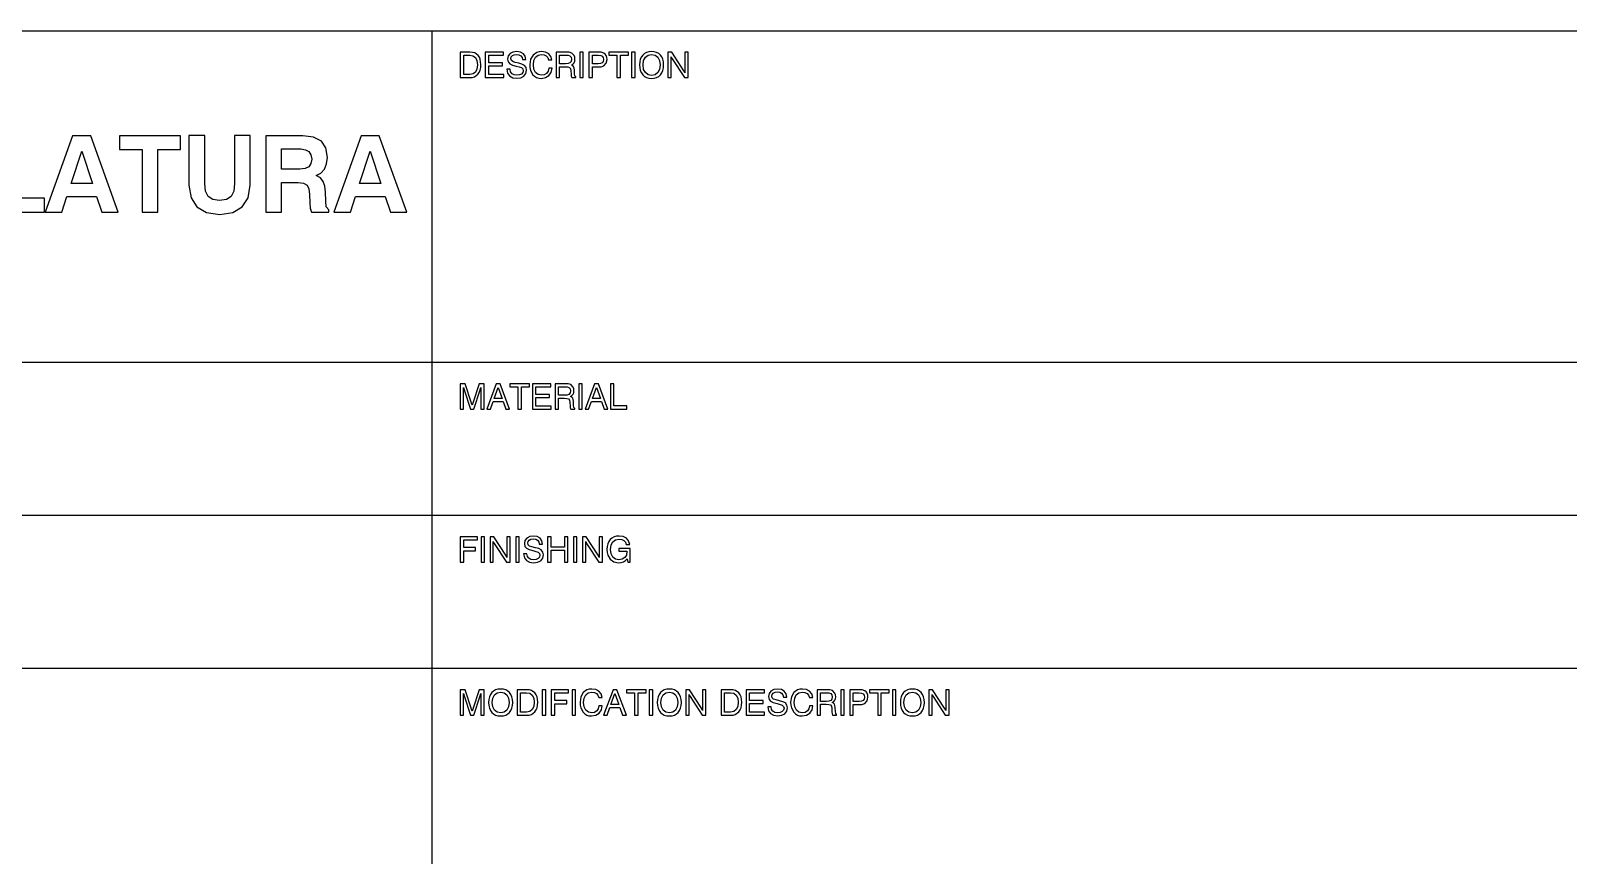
# Model space of a CAD drawing. Extents: x 0 to 420, y 0 to 297.
# Drawn here: x 299.3 to 359.5, y 34.7 to 67 of the extents above; entities that cross this region are included whole.
import ezdxf

# ---------------------------------------------------------------- set-up
doc = ezdxf.new("R2010")
doc.units = 0
doc.layers.get('0').update_dxf_attribs({"linetype": 'CONTINUOUS'})

msp = doc.modelspace()

# ---------------------------------------------------------------- linework, layer by layer
at = {"color": 7}
for p, q in [((215, 67), (415, 67)), ((315, 34), (315, 67)), ((215, 54), (415, 54)), ((215, 48), (415, 48)), ((215, 42), (415, 42))]:
    msp.add_line(p, q, dxfattribs=at)
for points in [[(316.107086, 65.160637), (316.482605, 65.160637), (316.578583, 65.168983), (316.664825, 65.194016), (316.80249, 65.294159), (316.85257, 65.367867), (316.888733, 65.45549), (316.91098, 65.558411), (316.919342, 65.67524), (316.890137, 65.882469), (316.855347, 65.965919), (316.808075, 66.035461), (316.673157, 66.128647), (316.586914, 66.15229), (316.48819, 66.160637), (316.107086, 66.160637)], [(316.477051, 66.045197), (316.606384, 66.020164), (316.700989, 65.947838), (316.759399, 65.82962), (316.780243, 65.668289), (316.760773, 65.5), (316.702362, 65.378998), (316.607788, 65.306671), (316.477051, 65.283028), (316.243408, 65.283028), (316.243408, 66.045197)], [(317.090393, 65.160637), (317.815033, 65.160637), (317.815033, 65.285812), (317.225311, 65.285812), (317.225311, 65.621002), (317.759399, 65.621002), (317.759399, 65.737831), (317.225311, 65.737831), (317.225311, 66.036858), (317.803894, 66.036858), (317.803894, 66.160637), (317.090393, 66.160637)], [(317.933228, 65.490265), (317.963837, 65.337273), (318.041718, 65.226006), (318.16272, 65.157852), (318.325439, 65.134209), (318.485382, 65.157852), (318.606384, 65.220444), (318.682892, 65.319191), (318.70932, 65.449928), (318.687073, 65.558411), (318.627258, 65.640472), (318.52713, 65.691933), (318.397766, 65.728088), (318.261475, 65.760078), (318.166901, 65.792068), (318.111267, 65.837967), (318.094574, 65.914459), (318.10849, 65.978439), (318.152985, 66.0299), (318.22113, 66.06189), (318.314331, 66.074409), (318.408905, 66.060501), (318.481232, 66.020164), (318.528503, 65.954796), (318.550751, 65.867172), (318.680115, 65.867172), (318.653687, 66.000694), (318.582764, 66.10083), (318.471497, 66.16481), (318.322662, 66.187065), (318.173859, 66.16481), (318.061188, 66.103615), (317.988861, 66.010429), (317.96524, 65.890816), (317.986084, 65.780945), (318.048676, 65.705841), (318.154388, 65.654381), (318.300415, 65.614044), (318.41864, 65.583443), (318.504883, 65.552849), (318.556335, 65.50695), (318.574402, 65.434631), (318.556335, 65.359528), (318.50766, 65.301109), (318.429749, 65.264946), (318.324066, 65.252434), (318.21698, 65.267731), (318.136292, 65.316406), (318.083435, 65.390121), (318.063965, 65.490265)], [(319.577179, 65.531982), (319.552155, 65.41655), (319.49234, 65.328926), (319.403351, 65.273293), (319.292084, 65.253822), (319.161346, 65.281639), (319.061188, 65.362305), (318.995819, 65.490265), (318.973572, 65.658554), (318.994446, 65.831009), (319.057037, 65.958969), (319.157166, 66.038246), (319.293457, 66.066063), (319.396393, 66.052155), (319.478455, 66.011818), (319.535461, 65.947838), (319.568848, 65.860222), (319.702362, 65.860222), (319.662018, 65.995132), (319.577179, 66.098053), (319.454803, 66.163422), (319.299011, 66.187065), (319.196106, 66.17733), (319.105713, 66.150902), (318.959656, 66.047981), (318.866486, 65.886642), (318.834503, 65.67524), (318.841461, 65.552849), (318.865082, 65.444366), (318.955505, 65.274681), (319.01947, 65.213486), (319.097351, 65.168983), (319.184967, 65.142555), (319.285126, 65.13282), (319.452026, 65.160637), (319.584137, 65.239914), (319.671753, 65.366478), (319.70932, 65.531982)], [(319.869263, 66.160637), (319.869263, 65.160637), (320.004181, 65.160637), (320.004181, 65.589012), (320.223907, 65.589012), (320.32962, 65.584839), (320.394989, 65.563972), (320.431152, 65.516685), (320.446442, 65.429062), (320.454803, 65.298325), (320.461761, 65.219055), (320.481232, 65.160637), (320.638397, 65.160637), (320.638397, 65.188454), (320.605011, 65.22879), (320.592499, 65.305283), (320.58136, 65.469398), (320.571625, 65.53894), (320.553558, 65.593185), (320.520172, 65.630737), (320.467316, 65.655769), (320.525726, 65.693321), (320.568848, 65.744781), (320.595276, 65.807365), (320.605011, 65.883865), (320.595276, 65.961746), (320.571625, 66.0299), (320.475647, 66.12587), (320.374146, 66.155075), (320.257294, 66.160637)], [(320.002777, 66.043808), (320.235046, 66.043808), (320.333801, 66.036858), (320.406128, 66.011818), (320.449249, 65.963142), (320.464539, 65.881081), (320.449249, 65.796242), (320.407501, 65.741997), (320.335175, 65.712791), (320.235046, 65.704445), (320.002777, 65.704445)], [(320.795563, 65.160637), (320.931854, 65.160637), (320.931854, 66.160637), (320.795563, 66.160637)], [(321.150208, 65.160637), (321.286499, 65.160637), (321.286499, 65.582054), (321.49234, 65.582054), (321.628662, 65.587616), (321.737122, 65.622391), (321.831726, 65.722527), (321.865082, 65.871346), (321.855347, 65.953407), (321.831726, 66.024338), (321.791382, 66.08136), (321.738525, 66.123085), (321.63562, 66.153687), (321.518768, 66.160637), (321.150208, 66.160637)], [(321.286499, 65.703056), (321.286499, 66.038246), (321.524353, 66.038246), (321.614746, 66.028511), (321.677338, 66.000694), (321.714874, 65.949234), (321.727386, 65.871346), (321.714874, 65.789291), (321.675934, 65.737831), (321.609192, 65.710014), (321.514618, 65.703056)], [(322.247559, 65.160637), (322.383881, 65.160637), (322.383881, 66.039635), (322.699585, 66.039635), (322.699585, 66.160637), (321.931854, 66.160637), (321.931854, 66.039635), (322.247559, 66.039635)], [(322.823364, 65.160637), (322.959656, 65.160637), (322.959656, 66.160637), (322.823364, 66.160637)], [(323.134918, 65.659943), (323.141876, 65.540329), (323.166901, 65.43602), (323.207245, 65.345619), (323.261475, 65.270515), (323.32962, 65.210709), (323.410278, 65.167587), (323.503479, 65.142555), (323.609192, 65.13282), (323.713501, 65.142555), (323.806671, 65.167587), (323.887329, 65.210709), (323.955505, 65.270515), (324.009735, 65.345619), (324.048676, 65.43602), (324.072327, 65.540329), (324.082062, 65.659943), (324.0737, 65.77816), (324.048676, 65.882469), (324.008331, 65.972878), (323.955505, 66.047981), (323.887329, 66.107788), (323.806671, 66.150902), (323.713501, 66.17733), (323.609192, 66.187065), (323.503479, 66.17733), (323.410278, 66.150902), (323.32962, 66.107788), (323.261475, 66.047981), (323.207245, 65.972878), (323.166901, 65.882469), (323.141876, 65.77816)], [(323.275391, 65.659943), (323.297638, 65.832405), (323.36438, 65.961746), (323.470093, 66.041023), (323.609192, 66.06884), (323.746857, 66.041023), (323.85257, 65.961746), (323.917938, 65.832405), (323.941589, 65.659943), (323.917938, 65.486092), (323.85257, 65.356743), (323.746857, 65.277466), (323.609192, 65.251038), (323.470093, 65.277466), (323.36438, 65.356743), (323.297638, 65.486092)], [(324.25174, 65.160637), (324.381073, 65.160637), (324.381073, 65.971489), (324.41864, 65.897774), (324.895691, 65.160637), (325.043121, 65.160637), (325.043121, 66.160637), (324.913757, 66.160637), (324.913757, 65.349785), (324.867859, 65.434631), (324.400543, 66.160637), (324.25174, 66.160637)], [(297.727692, 59.882866), (299.809753, 59.882866), (299.809753, 60.437805), (298.345215, 60.437805), (298.345215, 62.882866), (297.727692, 62.882866)], [(300.907104, 62.882866), (299.838959, 59.882866), (300.489868, 59.882866), (300.685974, 60.500389), (301.850067, 60.500389), (302.054535, 59.882866), (302.701263, 59.882866), (301.620605, 62.882866)], [(303.631714, 59.882866), (304.249237, 59.882866), (304.249237, 62.348789), (305.13382, 62.348789), (305.13382, 62.882866), (302.742981, 62.882866), (302.742981, 62.348789), (303.631714, 62.348789)], [(305.471771, 62.891212), (305.471771, 60.942673), (305.551056, 60.450321), (305.780548, 60.091488), (306.160217, 59.874519), (306.677612, 59.799416), (307.186646, 59.874519), (307.562195, 60.091488), (307.791656, 60.450321), (307.875122, 60.942673), (307.875122, 62.891212), (307.257599, 62.891212), (307.257599, 61.00943), (307.224213, 60.713184), (307.119904, 60.504562), (306.940491, 60.379391), (306.673462, 60.341835), (306.406403, 60.379391), (306.22699, 60.504562), (306.122681, 60.713184), (306.093475, 61.00943), (306.093475, 62.891212)], [(308.480103, 59.882866), (309.097656, 59.882866), (309.097656, 61.051155), (309.752716, 61.051155), (309.961334, 61.026119), (310.09903, 60.942673), (310.169983, 60.796635), (310.199158, 60.575493), (310.20752, 60.258389), (310.224213, 60.04142), (310.278442, 59.882866), (310.954407, 59.882866), (310.954407, 59.974659), (310.854248, 60.099834), (310.837555, 60.31263), (310.825043, 60.66729), (310.800018, 60.905121), (310.737427, 61.09288), (310.628937, 61.226398), (310.453674, 61.322365), (310.641449, 61.418331), (310.783325, 61.572712), (310.86676, 61.777164), (310.900146, 62.031685), (310.837555, 62.407204), (310.662323, 62.674244), (310.357727, 62.828625), (309.93631, 62.882866), (308.480103, 62.882866)], [(312.218658, 62.882866), (311.150513, 59.882866), (311.801392, 59.882866), (311.997498, 60.500389), (313.161621, 60.500389), (313.366089, 59.882866), (314.012817, 59.882866), (312.932129, 62.882866)], [(301.26593, 62.282032), (301.683167, 61.005257), (300.848694, 61.005257)], [(309.097656, 61.572712), (309.097656, 62.365479), (309.852844, 62.365479), (310.040619, 62.336273), (310.174133, 62.261169), (310.253418, 62.135994), (310.282623, 61.969097), (310.253418, 61.78968), (310.169983, 61.664509), (310.023926, 61.593575), (309.823669, 61.572712)], [(312.577484, 62.282032), (312.99472, 61.005257), (312.160217, 61.005257)], [(316.232269, 53.013214), (316.254517, 52.925591), (316.506256, 52.160641), (316.634216, 52.160641), (316.89151, 52.925591), (316.915161, 53.013214), (316.915161, 52.160641), (317.047302, 52.160641), (317.047302, 53.160641), (316.85257, 53.160641), (316.595276, 52.395691), (316.573029, 52.313629), (316.549377, 52.395691), (316.301819, 53.160641), (316.107086, 53.160641), (316.107086, 52.160641), (316.232269, 52.160641)], [(317.150208, 52.160641), (317.29068, 52.160641), (317.397766, 52.459667), (317.791382, 52.459667), (317.897064, 52.160641), (318.044495, 52.160641), (317.671753, 53.160641), (317.521545, 53.160641)], [(318.368561, 52.160641), (318.504883, 52.160641), (318.504883, 53.039639), (318.820587, 53.039639), (318.820587, 53.160641), (318.052856, 53.160641), (318.052856, 53.039639), (318.368561, 53.039639)], [(318.941589, 52.160641), (319.666199, 52.160641), (319.666199, 52.285816), (319.076508, 52.285816), (319.076508, 52.621002), (319.610565, 52.621002), (319.610565, 52.737831), (319.076508, 52.737831), (319.076508, 53.036858), (319.65509, 53.036858), (319.65509, 53.160641), (318.941589, 53.160641)], [(319.830322, 53.160641), (319.830322, 52.160641), (319.96524, 52.160641), (319.96524, 52.589012), (320.184967, 52.589012), (320.29068, 52.584843), (320.356049, 52.56398), (320.392212, 52.516689), (320.407501, 52.42907), (320.415863, 52.298332), (320.422821, 52.219055), (320.442291, 52.160641), (320.599457, 52.160641), (320.599457, 52.188457), (320.566071, 52.22879), (320.553558, 52.305286), (320.542419, 52.469402), (320.532684, 52.538944), (320.514618, 52.593185), (320.481232, 52.630737), (320.428375, 52.655773), (320.486786, 52.693325), (320.529907, 52.744785), (320.556335, 52.807373), (320.566071, 52.883869), (320.556335, 52.961754), (320.532684, 53.029903), (320.436707, 53.12587), (320.335175, 53.155079), (320.218353, 53.160641)], [(320.756592, 52.160641), (320.892914, 52.160641), (320.892914, 53.160641), (320.756592, 53.160641)], [(321, 52.160641), (321.140472, 52.160641), (321.247559, 52.459667), (321.641174, 52.459667), (321.746857, 52.160641), (321.894287, 52.160641), (321.521545, 53.160641), (321.371338, 53.160641)], [(321.997223, 52.160641), (322.632813, 52.160641), (322.632813, 52.287205), (322.134918, 52.287205), (322.134918, 53.160641), (321.997223, 53.160641)], [(317.439514, 52.576496), (317.596649, 53.017387), (317.751038, 52.576496)], [(319.963837, 53.043812), (320.196106, 53.043812), (320.294861, 53.036858), (320.367188, 53.011822), (320.410278, 52.963142), (320.425598, 52.881084), (320.410278, 52.796246), (320.368561, 52.742004), (320.296234, 52.712795), (320.196106, 52.704453), (319.963837, 52.704453)], [(321.289276, 52.576496), (321.446442, 53.017387), (321.60083, 52.576496)], [(316.107086, 46.160641), (316.243408, 46.160641), (316.243408, 46.612656), (316.710724, 46.612656), (316.710724, 46.73505), (316.243408, 46.73505), (316.243408, 47.035465), (316.77887, 47.035465), (316.77887, 47.160641), (316.107086, 47.160641)], [(316.920715, 46.160641), (317.057037, 46.160641), (317.057037, 47.160641), (316.920715, 47.160641)], [(317.273987, 46.160641), (317.403351, 46.160641), (317.403351, 46.971489), (317.440887, 46.897774), (317.917938, 46.160641), (318.065369, 46.160641), (318.065369, 47.160641), (317.936035, 47.160641), (317.936035, 46.349792), (317.890137, 46.434631), (317.422821, 47.160641), (317.273987, 47.160641)], [(318.280945, 46.160641), (318.417236, 46.160641), (318.417236, 47.160641), (318.280945, 47.160641)], [(318.589722, 46.490265), (318.6203, 46.337276), (318.698181, 46.226009), (318.819183, 46.15786), (318.981934, 46.134216), (319.141876, 46.15786), (319.262878, 46.220448), (319.339355, 46.319195), (319.365784, 46.449932), (319.343536, 46.558414), (319.283722, 46.640472), (319.183594, 46.691933), (319.05423, 46.728096), (318.917938, 46.760086), (318.823364, 46.792072), (318.767731, 46.837971), (318.751038, 46.914467), (318.764954, 46.978443), (318.809448, 47.029903), (318.877594, 47.061893), (318.970795, 47.074409), (319.065369, 47.060501), (319.137695, 47.020168), (319.184967, 46.9548), (319.207245, 46.867176), (319.336578, 46.867176), (319.31015, 47.000698), (319.239227, 47.100834), (319.12796, 47.164814), (318.979126, 47.187065), (318.830322, 47.164814), (318.717651, 47.103619), (318.645355, 47.010433), (318.621704, 46.890823), (318.642548, 46.780945), (318.705139, 46.705841), (318.810852, 46.654381), (318.956879, 46.614048), (319.075104, 46.58345), (319.161346, 46.552853), (319.212799, 46.506954), (319.230865, 46.434631), (319.212799, 46.359528), (319.164124, 46.301113), (319.086243, 46.264954), (318.98053, 46.252434), (318.873444, 46.267735), (318.792755, 46.316414), (318.739929, 46.390125), (318.720459, 46.490265)], [(319.534088, 46.160641), (319.67038, 46.160641), (319.67038, 46.629349), (320.189148, 46.629349), (320.189148, 46.160641), (320.325439, 46.160641), (320.325439, 47.160641), (320.189148, 47.160641), (320.189148, 46.750347), (319.67038, 46.750347), (319.67038, 47.160641), (319.534088, 47.160641)], [(320.542419, 46.160641), (320.678711, 46.160641), (320.678711, 47.160641), (320.542419, 47.160641)], [(320.895691, 46.160641), (321.025024, 46.160641), (321.025024, 46.971489), (321.062592, 46.897774), (321.539642, 46.160641), (321.687073, 46.160641), (321.687073, 47.160641), (321.557709, 47.160641), (321.557709, 46.349792), (321.51181, 46.434631), (321.044495, 47.160641), (320.895691, 47.160641)], [(322.648132, 46.294159), (322.677338, 46.160641), (322.766357, 46.160641), (322.766357, 46.700279), (322.328247, 46.700279), (322.328247, 46.587624), (322.641174, 46.587624), (322.641174, 46.575104), (322.618927, 46.441586), (322.554932, 46.341446), (322.457581, 46.27747), (322.331024, 46.256607), (322.191925, 46.283031), (322.086243, 46.362309), (322.01947, 46.490265), (321.997223, 46.664116), (322.01947, 46.836578), (322.087616, 46.963142), (322.194702, 47.042419), (322.340759, 47.070236), (322.443665, 47.054939), (322.525726, 47.014603), (322.584137, 46.947845), (322.617523, 46.858833), (322.749664, 46.858833), (322.705139, 46.996525), (322.618927, 47.099445), (322.496521, 47.163422), (322.340759, 47.187065), (322.233673, 47.17733), (322.139069, 47.149513), (322.055634, 47.105007), (321.986084, 47.045204), (321.93045, 46.968708), (321.890137, 46.878304), (321.865082, 46.773994), (321.85675, 46.658554), (321.865082, 46.543118), (321.890137, 46.440197), (321.984711, 46.274689), (322.12796, 46.168987), (322.311554, 46.132824), (322.413086, 46.143951), (322.502075, 46.173157), (322.58136, 46.223228)], [(316.232269, 41.013214), (316.254517, 40.925591), (316.506256, 40.160641), (316.634216, 40.160641), (316.89151, 40.925591), (316.915161, 41.013214), (316.915161, 40.160641), (317.047302, 40.160641), (317.047302, 41.160641), (316.85257, 41.160641), (316.595276, 40.395691), (316.573029, 40.313629), (316.549377, 40.395691), (316.301819, 41.160641), (316.107086, 41.160641), (316.107086, 40.160641), (316.232269, 40.160641)], [(317.218353, 40.659946), (317.225311, 40.540337), (317.250336, 40.436024), (317.29068, 40.345619), (317.34491, 40.270515), (317.413086, 40.210709), (317.493744, 40.167595), (317.586914, 40.142559), (317.692627, 40.132824), (317.796936, 40.142559), (317.890137, 40.167595), (317.970795, 40.210709), (318.03894, 40.270515), (318.09317, 40.345619), (318.132141, 40.436024), (318.155762, 40.540337), (318.165497, 40.659946), (318.157166, 40.778164), (318.132141, 40.882477), (318.091797, 40.972881), (318.03894, 41.047985), (317.970795, 41.107788), (317.890137, 41.150906), (317.796936, 41.17733), (317.692627, 41.187065), (317.586914, 41.17733), (317.493744, 41.150906), (317.413086, 41.107788), (317.34491, 41.047985), (317.29068, 40.972881), (317.250336, 40.882477), (317.225311, 40.778164)], [(317.358826, 40.659946), (317.381073, 40.832409), (317.447845, 40.961754), (317.553558, 41.041031), (317.692627, 41.068848), (317.830322, 41.041031), (317.936035, 40.961754), (318.001404, 40.832409), (318.025024, 40.659946), (318.001404, 40.486092), (317.936035, 40.356747), (317.830322, 40.27747), (317.692627, 40.251045), (317.553558, 40.27747), (317.447845, 40.356747), (317.381073, 40.486092)], [(318.336578, 40.160641), (318.712097, 40.160641), (318.808075, 40.168987), (318.894287, 40.194019), (319.031982, 40.294159), (319.082062, 40.367874), (319.118225, 40.455494), (319.140472, 40.558414), (319.148804, 40.675243), (319.119598, 40.882477), (319.084839, 40.965927), (319.037567, 41.035465), (318.902649, 41.128651), (318.816406, 41.152294), (318.717651, 41.160641), (318.336578, 41.160641)], [(318.706543, 41.045204), (318.835876, 41.020168), (318.93045, 40.947845), (318.988861, 40.829624), (319.009735, 40.668289), (318.990265, 40.5), (318.931854, 40.378998), (318.83728, 40.306679), (318.706543, 40.283031), (318.47287, 40.283031), (318.47287, 41.045204)], [(319.322662, 40.160641), (319.458984, 40.160641), (319.458984, 41.160641), (319.322662, 41.160641)], [(319.677338, 40.160641), (319.813629, 40.160641), (319.813629, 40.612656), (320.280945, 40.612656), (320.280945, 40.73505), (319.813629, 40.73505), (319.813629, 41.035465), (320.349091, 41.035465), (320.349091, 41.160641), (319.677338, 41.160641)], [(320.490967, 40.160641), (320.627258, 40.160641), (320.627258, 41.160641), (320.490967, 41.160641)], [(321.545197, 40.53199), (321.520172, 40.416553), (321.460358, 40.32893), (321.371338, 40.273296), (321.260071, 40.253826), (321.129333, 40.281643), (321.029205, 40.362309), (320.963837, 40.490265), (320.941589, 40.658554), (320.962463, 40.831017), (321.025024, 40.958973), (321.125183, 41.03825), (321.261475, 41.066067), (321.36438, 41.052158), (321.446442, 41.011822), (321.503479, 40.947845), (321.536865, 40.860222), (321.67038, 40.860222), (321.630035, 40.995132), (321.545197, 41.098053), (321.422821, 41.163422), (321.267029, 41.187065), (321.164124, 41.17733), (321.0737, 41.150906), (320.927673, 41.047985), (320.834503, 40.88665), (320.80249, 40.675243), (320.809448, 40.552853), (320.833099, 40.444366), (320.923492, 40.274689), (320.987488, 40.213493), (321.065369, 40.168987), (321.152985, 40.142559), (321.253143, 40.132824), (321.420013, 40.160641), (321.552155, 40.239918), (321.639771, 40.366482), (321.677338, 40.53199)], [(321.726013, 40.160641), (321.866486, 40.160641), (321.973572, 40.459667), (322.367188, 40.459667), (322.47287, 40.160641), (322.6203, 40.160641), (322.247559, 41.160641), (322.097351, 41.160641)], [(322.015289, 40.576496), (322.172455, 41.017387), (322.326843, 40.576496)], [(322.944366, 40.160641), (323.080658, 40.160641), (323.080658, 41.039639), (323.396393, 41.039639), (323.396393, 41.160641), (322.628662, 41.160641), (322.628662, 41.039639), (322.944366, 41.039639)], [(323.520172, 40.160641), (323.656464, 40.160641), (323.656464, 41.160641), (323.520172, 41.160641)], [(323.831726, 40.659946), (323.838654, 40.540337), (323.863708, 40.436024), (323.904022, 40.345619), (323.958282, 40.270515), (324.026428, 40.210709), (324.107086, 40.167595), (324.200287, 40.142559), (324.305969, 40.132824), (324.410278, 40.142559), (324.503479, 40.167595), (324.584137, 40.210709), (324.652283, 40.270515), (324.706543, 40.345619), (324.745483, 40.436024), (324.769135, 40.540337), (324.77887, 40.659946), (324.770508, 40.778164), (324.745483, 40.882477), (324.705139, 40.972881), (324.652283, 41.047985), (324.584137, 41.107788), (324.503479, 41.150906), (324.410278, 41.17733), (324.305969, 41.187065), (324.200287, 41.17733), (324.107086, 41.150906), (324.026428, 41.107788), (323.958282, 41.047985), (323.904022, 40.972881), (323.863708, 40.882477), (323.838654, 40.778164)], [(323.972198, 40.659946), (323.994446, 40.832409), (324.061188, 40.961754), (324.166901, 41.041031), (324.305969, 41.068848), (324.443665, 41.041031), (324.549377, 40.961754), (324.614746, 40.832409), (324.638397, 40.659946), (324.614746, 40.486092), (324.549377, 40.356747), (324.443665, 40.27747), (324.305969, 40.251045), (324.166901, 40.27747), (324.061188, 40.356747), (323.994446, 40.486092)], [(324.948547, 40.160641), (325.077881, 40.160641), (325.077881, 40.971489), (325.115448, 40.897774), (325.592499, 40.160641), (325.739929, 40.160641), (325.739929, 41.160641), (325.610565, 41.160641), (325.610565, 40.349792), (325.564667, 40.434631), (325.097351, 41.160641), (324.948547, 41.160641)], [(326.333801, 40.160641), (326.70932, 40.160641), (326.805298, 40.168987), (326.89151, 40.194019), (327.029205, 40.294159), (327.079285, 40.367874), (327.115448, 40.455494), (327.137695, 40.558414), (327.146027, 40.675243), (327.116821, 40.882477), (327.082062, 40.965927), (327.03476, 41.035465), (326.899872, 41.128651), (326.813629, 41.152294), (326.714874, 41.160641), (326.333801, 41.160641)], [(326.703766, 41.045204), (326.833099, 41.020168), (326.927673, 40.947845), (326.986084, 40.829624), (327.006958, 40.668289), (326.987488, 40.5), (326.929077, 40.378998), (326.834503, 40.306679), (326.703766, 40.283031), (326.470093, 40.283031), (326.470093, 41.045204)], [(327.317108, 40.160641), (328.041718, 40.160641), (328.041718, 40.285816), (327.452026, 40.285816), (327.452026, 40.621002), (327.986084, 40.621002), (327.986084, 40.737831), (327.452026, 40.737831), (327.452026, 41.036858), (328.030609, 41.036858), (328.030609, 41.160641), (327.317108, 41.160641)], [(328.159943, 40.490265), (328.190552, 40.337276), (328.268433, 40.226009), (328.389435, 40.15786), (328.552155, 40.134216), (328.712097, 40.15786), (328.833099, 40.220448), (328.909607, 40.319195), (328.936035, 40.449932), (328.913757, 40.558414), (328.853973, 40.640472), (328.753815, 40.691933), (328.624481, 40.728096), (328.48819, 40.760086), (328.393616, 40.792072), (328.337982, 40.837971), (328.321289, 40.914467), (328.335175, 40.978443), (328.3797, 41.029903), (328.447845, 41.061893), (328.541016, 41.074409), (328.63559, 41.060501), (328.707916, 41.020168), (328.755219, 40.9548), (328.777466, 40.867176), (328.906799, 40.867176), (328.880402, 41.000698), (328.809448, 41.100834), (328.698181, 41.164814), (328.549377, 41.187065), (328.400543, 41.164814), (328.287903, 41.103619), (328.215576, 41.010433), (328.191925, 40.890823), (328.212799, 40.780945), (328.275391, 40.705841), (328.381073, 40.654381), (328.52713, 40.614048), (328.645325, 40.58345), (328.731567, 40.552853), (328.78302, 40.506954), (328.801117, 40.434631), (328.78302, 40.359528), (328.734344, 40.301113), (328.656464, 40.264954), (328.550751, 40.252434), (328.443665, 40.267735), (328.363007, 40.316414), (328.31015, 40.390125), (328.29068, 40.490265)], [(329.803894, 40.53199), (329.77887, 40.416553), (329.719055, 40.32893), (329.630035, 40.273296), (329.518768, 40.253826), (329.388031, 40.281643), (329.287903, 40.362309), (329.222534, 40.490265), (329.200287, 40.658554), (329.22113, 40.831017), (329.283722, 40.958973), (329.38385, 41.03825), (329.520172, 41.066067), (329.623077, 41.052158), (329.705139, 41.011822), (329.762177, 40.947845), (329.795563, 40.860222), (329.929077, 40.860222), (329.888733, 40.995132), (329.803894, 41.098053), (329.681488, 41.163422), (329.525726, 41.187065), (329.422821, 41.17733), (329.332397, 41.150906), (329.186371, 41.047985), (329.09317, 40.88665), (329.061188, 40.675243), (329.068146, 40.552853), (329.091797, 40.444366), (329.18219, 40.274689), (329.246185, 40.213493), (329.324066, 40.168987), (329.411682, 40.142559), (329.51181, 40.132824), (329.678711, 40.160641), (329.810852, 40.239918), (329.898468, 40.366482), (329.936035, 40.53199)], [(330.095978, 41.160641), (330.095978, 40.160641), (330.230865, 40.160641), (330.230865, 40.589012), (330.450623, 40.589012), (330.556335, 40.584843), (330.621704, 40.56398), (330.657867, 40.516689), (330.673157, 40.42907), (330.681488, 40.298332), (330.688446, 40.219055), (330.707916, 40.160641), (330.865082, 40.160641), (330.865082, 40.188457), (330.831696, 40.22879), (330.819183, 40.305286), (330.808075, 40.469402), (330.79834, 40.538944), (330.780243, 40.593185), (330.746857, 40.630737), (330.694031, 40.655773), (330.752441, 40.693325), (330.795563, 40.744785), (330.82196, 40.807373), (330.831696, 40.883869), (330.82196, 40.961754), (330.79834, 41.029903), (330.702362, 41.12587), (330.60083, 41.155079), (330.484009, 41.160641)], [(330.229492, 41.043812), (330.461761, 41.043812), (330.560486, 41.036858), (330.632813, 41.011822), (330.675934, 40.963142), (330.691223, 40.881084), (330.675934, 40.796246), (330.634216, 40.742004), (330.56189, 40.712795), (330.461761, 40.704453), (330.229492, 40.704453)], [(331.022247, 40.160641), (331.158539, 40.160641), (331.158539, 41.160641), (331.022247, 41.160641)], [(331.376923, 40.160641), (331.513214, 40.160641), (331.513214, 40.582058), (331.719055, 40.582058), (331.855347, 40.587624), (331.963837, 40.622395), (332.058411, 40.72253), (332.091797, 40.871349), (332.082062, 40.953407), (332.058411, 41.024342), (332.018066, 41.081364), (331.96524, 41.123089), (331.862305, 41.153687), (331.745483, 41.160641), (331.376923, 41.160641)], [(331.513214, 40.70306), (331.513214, 41.03825), (331.751038, 41.03825), (331.841431, 41.028511), (331.904022, 41.000698), (331.941589, 40.949238), (331.954102, 40.871349), (331.941589, 40.789291), (331.902649, 40.737831), (331.835876, 40.710014), (331.741302, 40.70306)], [(332.474274, 40.160641), (332.610565, 40.160641), (332.610565, 41.039639), (332.9263, 41.039639), (332.9263, 41.160641), (332.158569, 41.160641), (332.158569, 41.039639), (332.474274, 41.039639)], [(333.050079, 40.160641), (333.186371, 40.160641), (333.186371, 41.160641), (333.050079, 41.160641)], [(333.361603, 40.659946), (333.368561, 40.540337), (333.393616, 40.436024), (333.433929, 40.345619), (333.48819, 40.270515), (333.556335, 40.210709), (333.636993, 40.167595), (333.730194, 40.142559), (333.835876, 40.132824), (333.940186, 40.142559), (334.033386, 40.167595), (334.114044, 40.210709), (334.18219, 40.270515), (334.23645, 40.345619), (334.275391, 40.436024), (334.299011, 40.540337), (334.308777, 40.659946), (334.300415, 40.778164), (334.275391, 40.882477), (334.235046, 40.972881), (334.18219, 41.047985), (334.114044, 41.107788), (334.033386, 41.150906), (333.940186, 41.17733), (333.835876, 41.187065), (333.730194, 41.17733), (333.636993, 41.150906), (333.556335, 41.107788), (333.48819, 41.047985), (333.433929, 40.972881), (333.393616, 40.882477), (333.368561, 40.778164)], [(333.502075, 40.659946), (333.524353, 40.832409), (333.591095, 40.961754), (333.696808, 41.041031), (333.835876, 41.068848), (333.973572, 41.041031), (334.079285, 40.961754), (334.144653, 40.832409), (334.168274, 40.659946), (334.144653, 40.486092), (334.079285, 40.356747), (333.973572, 40.27747), (333.835876, 40.251045), (333.696808, 40.27747), (333.591095, 40.356747), (333.524353, 40.486092)], [(334.478455, 40.160641), (334.607788, 40.160641), (334.607788, 40.971489), (334.645325, 40.897774), (335.122406, 40.160641), (335.269806, 40.160641), (335.269806, 41.160641), (335.140472, 41.160641), (335.140472, 40.349792), (335.094574, 40.434631), (334.627258, 41.160641), (334.478455, 41.160641)]]:
    msp.add_lwpolyline(points, close=True, dxfattribs=at)

doc.saveas('drawing.dxf')
